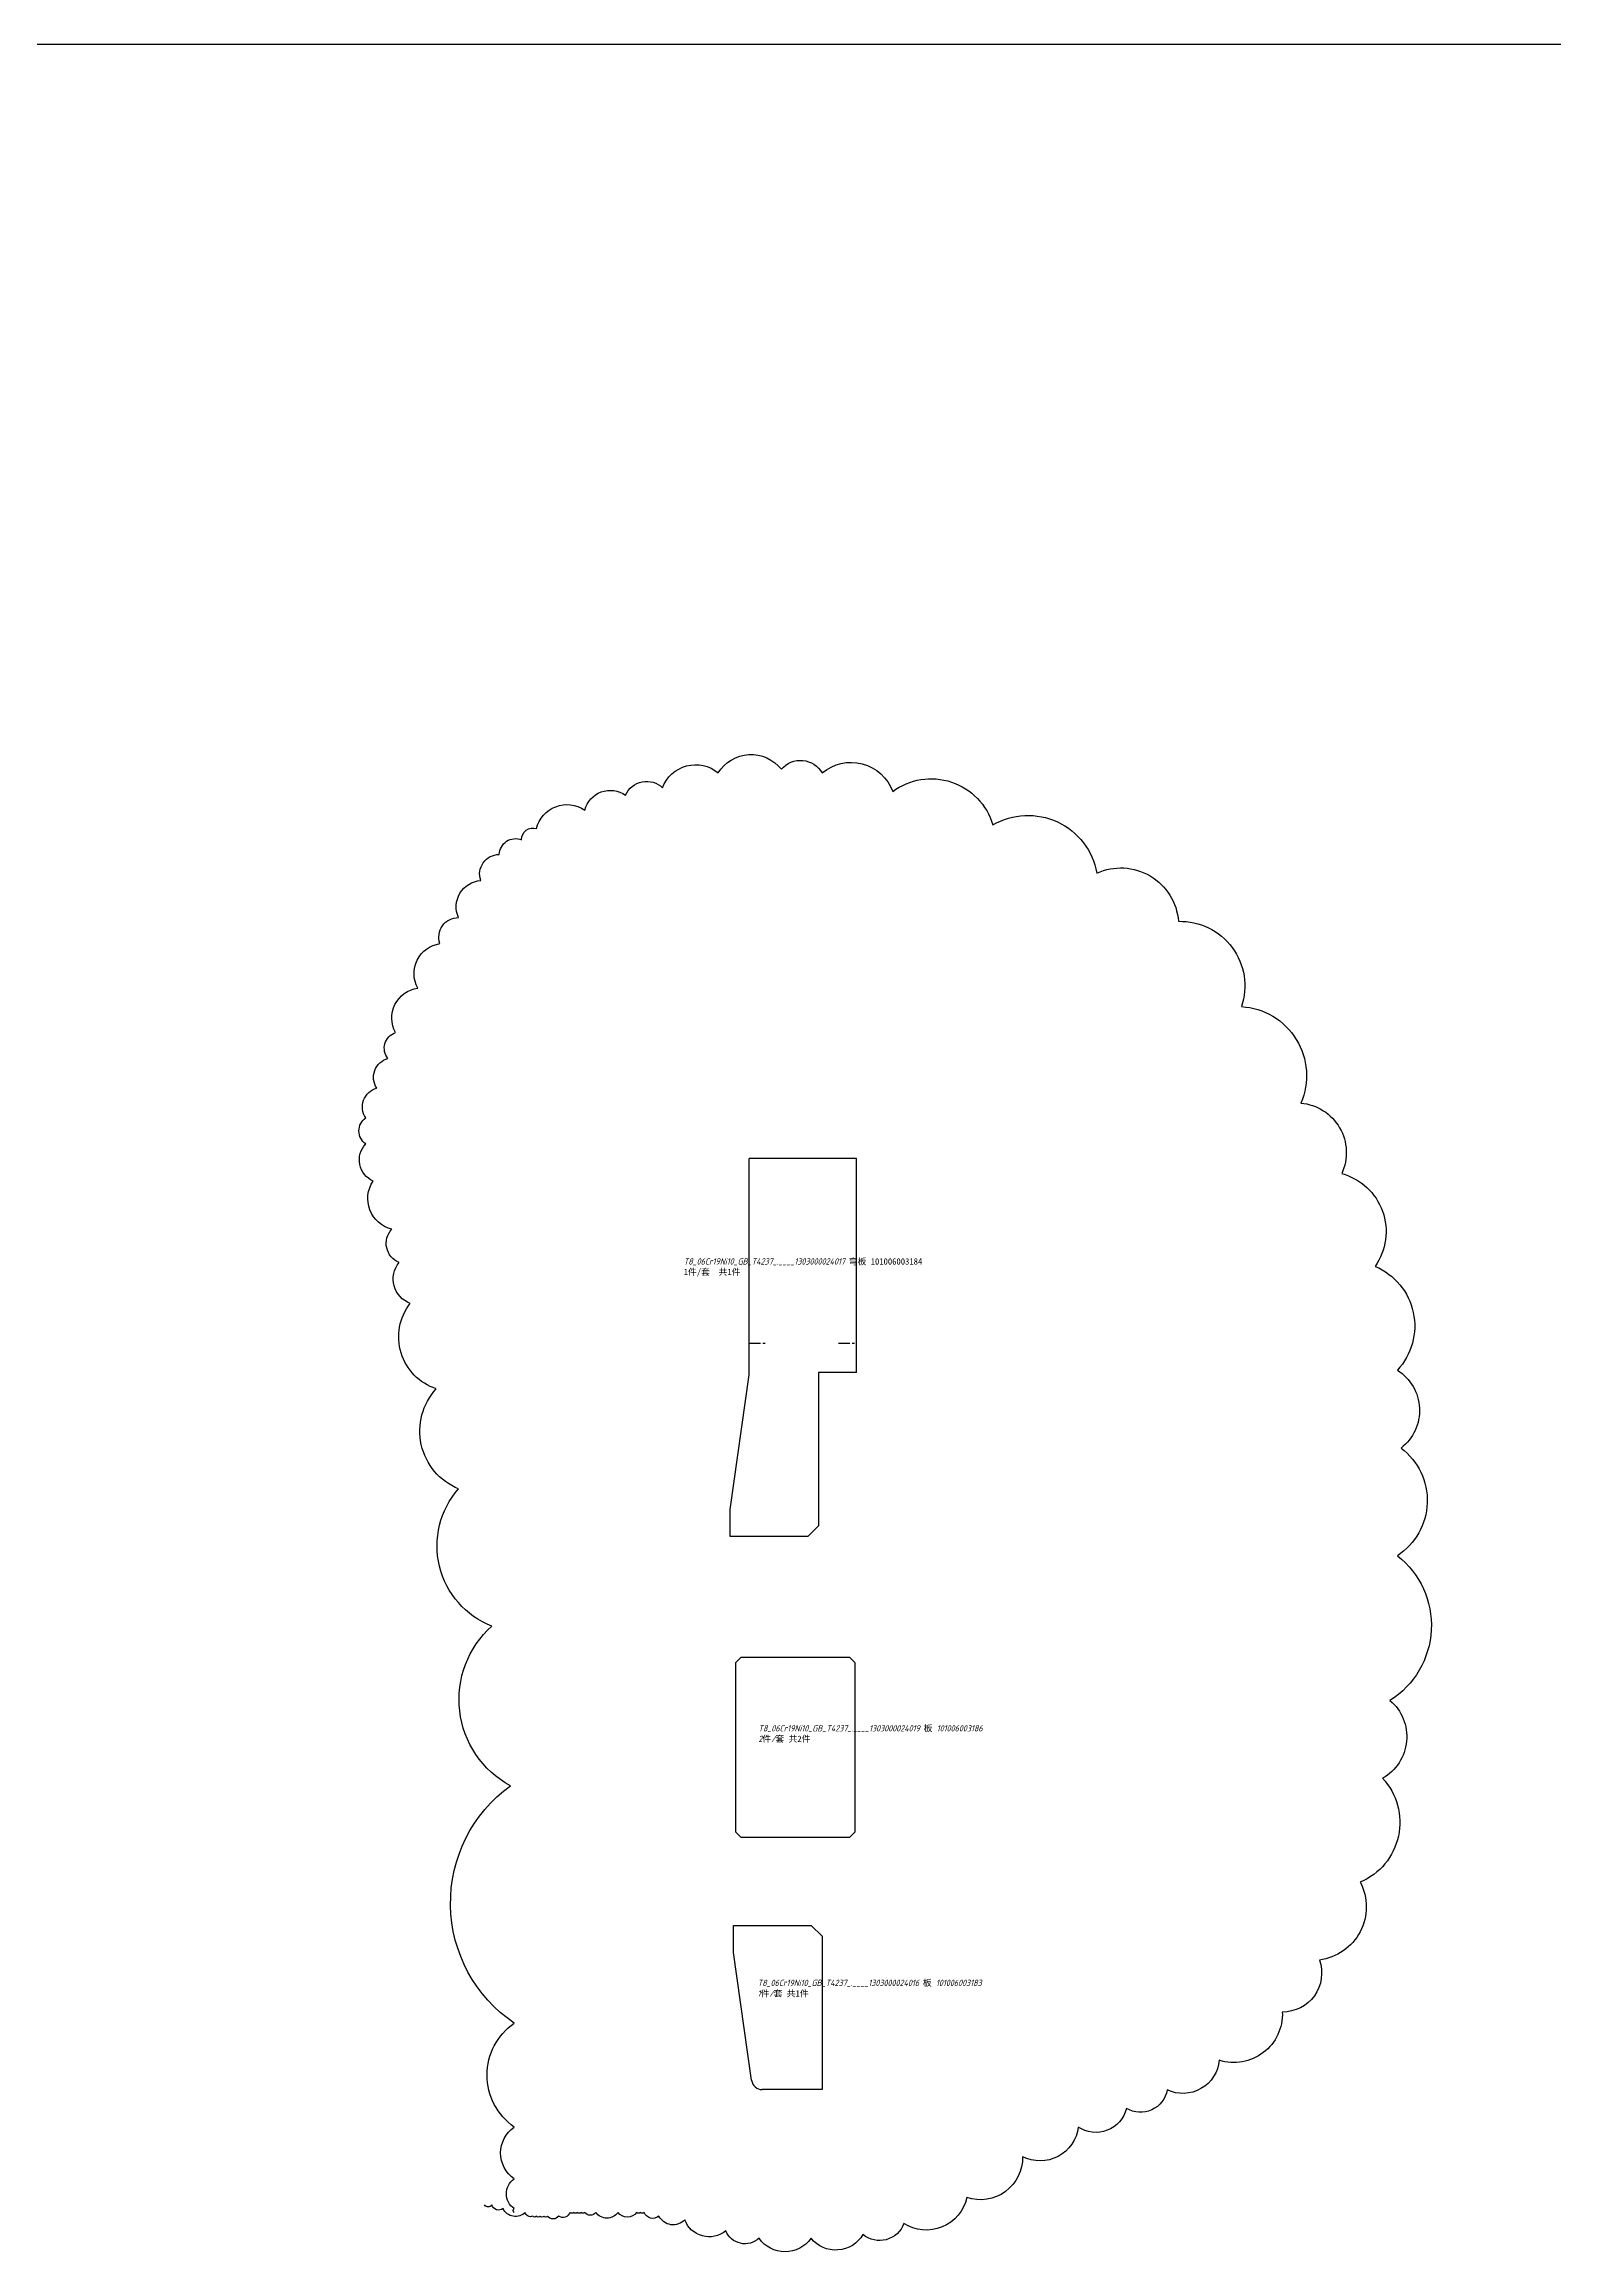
# Model space of a CAD drawing. Header units: millimetres. Extents: x -3655 to 91731, y -8503 to 8404.
# Drawn here: x 24888 to 25725, y -865 to 358 of the extents above; entities that cross this region are included whole.
import ezdxf

# ---------------------------------------------------------------- set-up
doc = ezdxf.new("R2010")
doc.units = ezdxf.units.MM
doc.linetypes.add('CENTER', pattern=[10.16, 6.35, -1.27, 1.27, -1.27])
doc.styles.get("Standard").update_dxf_attribs({"font": 'gbeitc.shx', "bigfont": 'gbcbig.shx'})

# ---------------------------------------------------------------- blocks, each defined once
blk = doc.blocks.new('板 101006003186')
at = {"color": 7, "linetype": 'Continuous'}
for p, q in [((-30, 50), (-33, 47)), ((-30, 50), (30, 50)), ((33, 47), (30, 50)), ((-33, -47), (-33, 47)), ((33, 47), (33, -47)), ((-33, -47), (-30, -50)), ((30, -50), (33, -47)), ((30, -50), (-30, -50))]:
    blk.add_line(p, q, dxfattribs=at)
at = {"color": 3, "insert": (-20.5, 12.3), "char_height": 3.5, "width": 195.921, "attachment_point": 1}
blk.add_mtext('T8_06Cr19Ni10_GB_T4237_.____1303000024019 {\\fSimSun|b0|i0|c134|p2;板 }101006003186\\P2{\\fSimSun|b0|i0|c134|p2;件}/{\\fSimSun|b0|i0|c134|p2;套 共2件}', dxfattribs=at)
blk = doc.blocks.new('弯板 101006003184')
at = {"color": 7, "linetype": 'Continuous'}
for p, q in [((-24.5, -25.3), (-24.5, 94.4)), ((35, 94.4), (-24.5, 94.4)), ((35, -24), (35, 94.4)), ((35, -24), (14, -24)), ((14, -24), (14, -109)), ((-35, -100), (-24.5, -25.3)), ((-35, -115), (-35, -100)), ((8, -115), (14, -109)), ((8, -115), (-35, -115))]:
    blk.add_line(p, q, dxfattribs=at)
at = {"color": 6, "linetype": 'CENTER'}
for p, q in [((-24.5, -7.8), (-14.5, -7.8)), ((25, -7.8), (35, -7.8))]:
    blk.add_line(p, q, dxfattribs=at)
at = {"insert": (-60.8, 39.2), "char_height": 3.5, "width": 201.177, "attachment_point": 1}
blk.add_mtext('{\\C3;T8_06Cr19Ni10_GB_T4237_.____1303000024017 \\fSimSun|b0|i0|c134|p2;弯板 \\Ftxt|c134;101006003184\\P1\\fSimSun|b0|i0|c134|p2;件\\Ftxt|c134;/\\fSimSun|b0|i0|c134|p2;套  共1件}', dxfattribs=at)
blk = doc.blocks.new('板 101006003183')
at = {"color": 7, "linetype": 'Continuous'}
for p, q in [((-30.6, 16.7), (12.4, 16.7)), ((-30.6, 1.7), (-30.6, 16.7)), ((18.4, 10.7), (12.4, 16.7)), ((-20.6, -69.1), (-30.6, 1.7)), ((18.4, 10.7), (18.4, -74.3)), ((18.4, -74.3), (-14.7, -74.3))]:
    blk.add_line(p, q, dxfattribs=at)
blk.add_arc((-14.7, -68.3), 6, 188, 270, dxfattribs=at)
at = {"color": 3, "insert": (-17.3, -13.4), "char_height": 3.5, "width": 195.921, "attachment_point": 1}
blk.add_mtext('T8_06Cr19Ni10_GB_T4237_.____1303000024016 {\\fSimSun|b0|i0|c134|p2;板 }101006003183\\P1{\\fSimSun|b0|i0|c134|p2;件}/{\\fSimSun|b0|i0|c134|p2;套 共1件}', dxfattribs=at)

msp = doc.modelspace()

# ---------------------------------------------------------------- linework, layer by layer
at = {"color": 2}
msp.add_line((23214.36157, 357.99179), (38577.91074, 357.99179), dxfattribs=at)
msp.add_lwpolyline([(25148.52545, -843.35345, -0.52056705), (25148.52545, -841.29794, -0.52056705), (25148.52545, -841.29794, -0.52056705), (25148.52545, -824.8536, -0.52056705), (25148.52545, -824.8536, -0.52056705), (25148.52545, -796.07605, -0.52056705), (25148.52545, -796.07605, -0.52056705), (25148.52545, -738.52094, -0.52056705), (25148.52545, -738.52094, -0.52056705), (25146.46859, -606.96643, -0.52056705), (25146.46859, -606.96643, -0.52056705), (25136.1841, -518.57825, -0.52056705), (25136.1841, -518.57825, -0.52056705), (25117.67197, -442.52325, -0.52056705), (25117.67197, -442.52325, -0.52056705), (25105.33061, -387.0237, -0.52056705), (25105.33061, -387.0237, -0.52056705), (25090.9323, -339.7463, -0.52056705), (25090.9323, -339.7463, -0.52056705), (25084.76162, -317.13538, -0.52056705), (25084.76162, -317.13538, -0.52056705), (25080.64781, -298.63552, -0.52056705), (25080.64781, -298.63552, -0.52056705), (25070.3634, -271.91349, -0.52056705), (25070.3634, -271.91349, -0.52056705), (25066.24959, -251.35812, -0.52056705), (25066.24959, -251.35812, -0.52056705), (25066.24959, -236.96934, -0.52056705), (25066.24959, -236.96934, -0.52056705), (25072.42027, -220.52501, -0.52056705), (25072.42027, -220.52501, -0.52056705), (25078.59094, -204.08068, -0.52056705), (25078.59094, -204.08068, -0.52056705), (25082.70476, -189.6919, -0.52056705), (25082.70476, -189.6919, -0.52056705), (25095.04612, -165.02546, -0.52056705), (25095.04612, -165.02546, -0.52056705), (25107.38748, -140.35898, -0.52056705), (25107.38748, -140.35898, -0.52056705), (25117.67197, -125.9702, -0.52056705), (25117.67197, -125.9702, -0.52056705), (25130.01342, -105.41479, -0.52056705), (25130.01342, -105.41479, -0.52056705), (25140.29782, -91.02602, -0.52056705), (25140.29782, -91.02602, -0.52056705), (25152.63927, -82.80387, -0.52056705), (25152.63927, -82.80387, -0.52056705), (25160.86681, -76.63724, -0.52056705), (25160.86681, -76.63724, -0.52056705), (25187.60648, -66.35954, -0.52056705), (25187.60648, -66.35954, -0.52056705), (25210.23233, -58.13739, -0.52056705), (25210.23233, -58.13739, -0.52056705), (25230.80132, -54.02632, -0.52056705), (25230.80132, -54.02632, -0.52056705), (25261.6548, -45.80417, -0.52056705), (25261.6548, -45.80417, -0.52056705), (25296.62201, -43.74861, -0.52056705), (25296.62201, -43.74861, -0.52056705), (25319.24786, -45.80417, -0.52056705), (25319.24786, -45.80417, -0.52056705), (25358.32898, -56.08183, -0.52056705), (25358.32898, -56.08183, -0.52056705), (25413.86518, -74.58172, -0.52056705), (25413.86518, -74.58172, -0.52056705), (25471.45824, -101.30372, -0.52056705), (25471.45824, -101.30372, -0.52056705), (25516.71003, -128.02572, -0.52056705), (25516.71003, -128.02572, -0.52056705), (25551.67724, -175.30312, -0.52056705), (25551.67724, -175.30312, -0.52056705), (25584.58759, -228.74716, -0.52056705), (25584.58759, -228.74716, -0.52056705), (25607.21344, -267.80241, -0.52056705), (25607.21344, -267.80241, -0.52056705), (25625.72557, -319.19089, -0.52056705), (25625.72557, -319.19089, -0.52056705), (25638.06692, -376.746, -0.52056705), (25638.06692, -376.746, -0.52056705), (25640.12388, -419.91233, -0.52056705), (25640.12388, -419.91233, -0.52056705), (25638.06692, -479.523, -0.52056705), (25638.06692, -479.523, -0.52056705), (25633.95311, -559.68903, -0.52056705), (25633.95311, -559.68903, -0.52056705), (25629.83938, -602.85536, -0.52056705), (25629.83938, -602.85536, -0.52056705), (25617.49793, -660.41047, -0.52056705), (25617.49793, -660.41047, -0.52056705), (25594.87208, -703.5768, -0.52056705), (25594.87208, -703.5768, -0.52056705), (25574.30309, -732.35435, -0.52056705), (25574.30309, -732.35435, -0.52056705), (25539.33588, -759.07635, -0.52056705), (25539.33588, -759.07635, -0.52056705), (25510.53935, -775.52068, -0.52056705), (25510.53935, -775.52068, -0.52056705), (25487.91341, -785.79838, -0.52056705), (25487.91341, -785.79838, -0.52056705), (25461.17383, -796.07605, -0.52056705), (25461.17383, -796.07605, -0.52056705), (25430.32035, -812.52038, -0.52056705), (25430.32035, -812.52038, -0.52056705), (25399.46687, -835.13131, -0.52056705), (25399.46687, -835.13131, -0.52056705), (25364.49966, -849.52008, -0.52056705), (25364.49966, -849.52008, -0.52056705), (25341.87381, -855.68671, -0.52056705), (25341.87381, -855.68671, -0.52056705), (25313.07719, -857.74223, -0.52056705), (25313.07719, -857.74223, -0.52056705), (25284.28065, -857.74223, -0.52056705), (25284.28065, -857.74223, -0.52056705), (25265.76862, -853.63116, -0.52056705), (25265.76862, -853.63116, -0.52056705), (25243.14268, -847.46457, -0.52056705), (25243.14268, -847.46457, -0.52056705), (25228.74446, -845.40901, -0.52056705), (25228.74446, -845.40901, -0.52056705), (25220.51682, -843.35345, -0.52056705), (25220.51682, -843.35345, -0.52056705), (25218.45996, -843.35345, -0.52056705), (25218.45996, -843.35345, -0.52056705), (25216.40301, -843.35345, -0.52056705), (25216.40301, -843.35345, -0.52056705), (25206.1186, -843.35345, -0.52056705), (25206.1186, -843.35345, -0.52056705), (25193.77716, -843.35345, -0.52056705), (25193.77716, -843.35345, -0.52056705), (25187.60648, -843.35345, -0.52056705), (25187.60648, -843.35345, -0.52056705), (25185.54962, -843.35345, -0.52056705), (25185.54962, -843.35345, -0.52056705), (25183.49266, -843.35345, -0.52056705), (25183.49266, -843.35345, -0.52056705), (25181.4358, -843.35345, -0.52056705), (25181.4358, -843.35345, -0.52056705), (25179.37894, -843.35345, -0.52056705), (25179.37894, -843.35345, -0.52056705), (25173.20817, -845.40901, -0.52056705), (25173.20817, -845.40901, -0.52056705), (25167.03749, -845.40901, -0.52056705), (25167.03749, -845.40901, -0.52056705), (25164.98063, -845.40901, -0.52056705), (25164.98063, -845.40901, -0.52056705), (25162.92376, -845.40901, -0.52056705), (25162.92376, -845.40901, -0.52056705), (25160.86681, -845.40901, -0.52056705), (25160.86681, -845.40901, -0.52056705), (25158.80995, -845.40901, -0.52056705), (25158.80995, -845.40901, -0.52056705), (25154.69613, -843.35345, -0.52056705), (25154.69613, -843.35345, -0.52056705), (25142.35477, -841.29794, -0.52056705), (25142.35477, -841.29794, -0.52056705), (25136.1841, -839.24238, -0.52056705), (25136.1841, -839.24238, -0.52056705), (25132.07028, -839.24238, -0.52056705), (25132.07028, -839.24238)], format="xyb")

# ---------------------------------------------------------------- block references
for name, p in [('弯板 101006003184', (25303.28138, -353.92931)), ('板 101006003186', (25304.36981, -585.70698)), ('板 101006003183', (25300.76507, -701.06862))]:
    msp.add_blockref(name, p)

doc.saveas('drawing.dxf')
